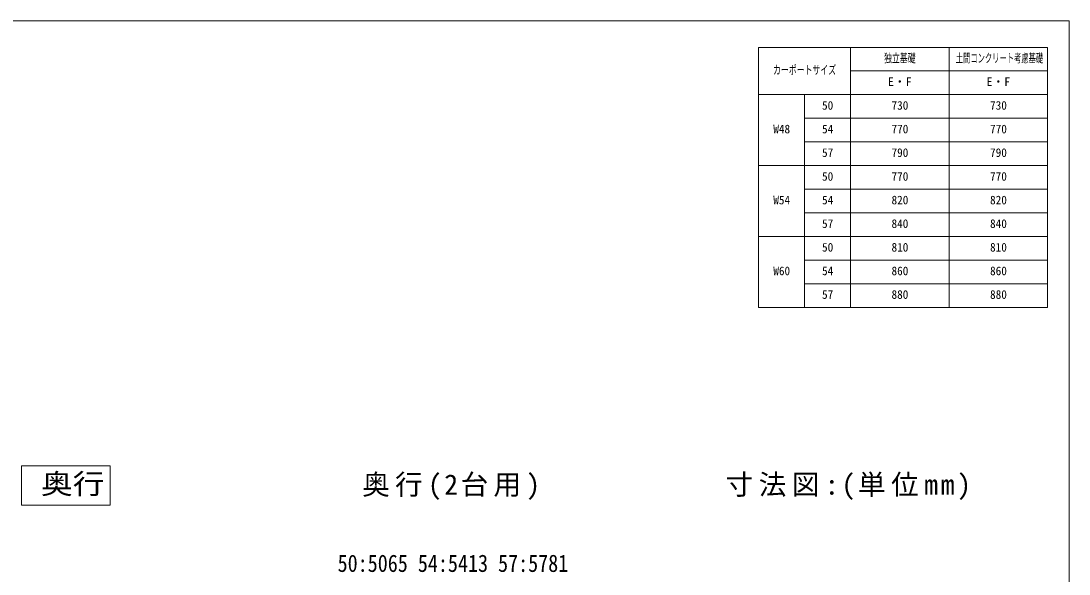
# Model space of a CAD drawing. Units: millimetres, scale not verified. Extents: x -8385 to 8479, y -5853 to 5787.
# Drawn here: x 76 to 8055, y 1573 to 5787 of the extents above; entities that cross this region are included whole.
import ezdxf
from ezdxf.enums import TextEntityAlignment as Align

# ---------------------------------------------------------------- set-up
doc = ezdxf.new("R2010")
doc.units = ezdxf.units.MM
doc.header["$LTSCALE"] = 30
for name, color, linetype, lineweight in [('0-6_ELV2', 4, 'Continuous', 9), ('1-0_DET2', 7, 'Continuous', 9), ('F-0', 7, 'Continuous', 9)]:
    doc.layers.add(name, color=color, linetype=linetype, lineweight=lineweight)
doc.styles.add('ＭＳ ゴシック', font='')
doc.styles.get('ＭＳ ゴシック').set_extended_font_data('MS Gothic')

msp = doc.modelspace()

# ---------------------------------------------------------------- linework, layer by layer
at = {"layer": '0-6_ELV2', "color": 3}
msp.add_lwpolyline([(80.38, 2397.58), (756.79, 2397.58), (756.79, 2098.07), (80.38, 2098.07)], close=True, dxfattribs=at)
at = {"layer": '1-0_DET2'}
for p, q in [((5691.42, 5586.17), (7891.42, 5586.17)), ((5691.42, 5586.17), (5691.42, 3605.17)), ((6391.42, 5586.17), (6391.42, 3605.17)), ((7141.42, 5586.17), (7141.42, 3605.17)), ((7891.42, 5586.17), (7891.42, 3605.17)), ((6391.42, 5406.17), (7891.42, 5406.17)), ((5691.42, 5226.17), (7891.42, 5226.17)), ((6041.42, 3605.17), (6041.42, 5226.17)), ((6041.42, 5046.17), (7891.42, 5046.17)), ((6041.42, 4866.17), (7891.42, 4866.17)), ((5691.42, 4686.17), (7891.42, 4686.17)), ((6041.42, 4505.17), (7891.42, 4505.17)), ((6041.42, 4325.17), (7891.42, 4325.17)), ((5691.42, 4145.17), (7891.42, 4145.17)), ((6041.42, 3965.17), (7891.42, 3965.17)), ((6041.42, 3785.17), (7891.42, 3785.17)), ((5691.42, 3605.17), (7891.42, 3605.17))]:
    msp.add_line(p, q, dxfattribs=at)
at = {"layer": 'F-0', "color": 5}
for p, q in [((-8385.45, 5787.34), (8054.55, 5787.34)), ((8054.55, 5787.34), (8054.55, -5852.66))]:
    msp.add_line(p, q, dxfattribs=at)

# ---------------------------------------------------------------- texts
at = {"layer": '0-6_ELV2', "color": 2, "style": 'ＭＳ ゴシック', "width": 1.15}
msp.add_text('奥行', height=154, dxfattribs=at).set_placement((228.87, 2137.19), align=Align.BOTTOM_LEFT)
at = {"layer": '0-6_ELV2', "color": 7, "style": 'ＭＳ ゴシック', "width": 0.85}
msp.add_text('50:5065 54:5413 57:5781', height=132, dxfattribs=at).set_placement((2486.99, 1549.79), align=Align.BOTTOM_LEFT)
at = {"layer": '0-6_ELV2', "color": 2, "char_height": 154, "attachment_point": 7, "style": 'ＭＳ ゴシック'}
for s, insert in [('\\T1.19;奥行(2台用)', (2674.27, 2137.19)), ('\\T1.2;寸法図:(単位mm)', (5440.32, 2137.19))]:
    msp.add_mtext(s, dxfattribs=dict(at, insert=insert))
at = {"layer": '1-0_DET2', "style": 'ＭＳ ゴシック'}
for s, width, p in [('独立基礎', 0.65, (6646.42, 5451.17)), ('土間コンクリート考慮基礎', 0.6, (7192.42, 5451.17)), ('カーポートサイズ', 0.65, (5801.42, 5361.17)), ('50', 0.95, (6174.42, 5091.17)), ('730', 0.95, (6703.42, 5091.17)), ('730', 0.95, (7453.42, 5091.17)), ('W48', 0.95, (5803.42, 4911.17)), ('54', 0.95, (6174.42, 4911.17)), ('770', 0.95, (6703.42, 4911.17)), ('770', 0.95, (7453.42, 4911.17)), ('57', 0.95, (6174.42, 4731.17)), ('790', 0.95, (6703.42, 4731.17)), ('790', 0.95, (7453.42, 4731.17)), ('50', 0.95, (6174.42, 4550.17)), ('770', 0.95, (6703.42, 4550.17)), ('770', 0.95, (7453.42, 4550.17)), ('W54', 0.95, (5803.42, 4370.17)), ('54', 0.95, (6174.42, 4370.17)), ('820', 0.95, (6703.42, 4370.17)), ('820', 0.95, (7453.42, 4370.17)), ('57', 0.95, (6174.42, 4190.17)), ('840', 0.95, (6703.42, 4190.17)), ('840', 0.95, (7453.42, 4190.17)), ('50', 0.95, (6174.42, 4010.17)), ('810', 0.95, (6703.42, 4010.17)), ('810', 0.95, (7453.42, 4010.17)), ('W60', 0.95, (5803.42, 3830.17)), ('54', 0.95, (6174.42, 3830.17)), ('860', 0.95, (6703.42, 3830.17)), ('860', 0.95, (7453.42, 3830.17)), ('57', 0.95, (6174.42, 3650.17)), ('880', 0.95, (6703.42, 3650.17)), ('880', 0.95, (7453.42, 3650.17))]:
    msp.add_text(s, height=65.98, dxfattribs=dict(at, width=width)).set_placement(p, align=Align.BOTTOM_LEFT)
for p in [(6676.42, 5271.17), (7426.42, 5271.17)]:
    msp.add_text('E・F', height=65.98, dxfattribs=at).set_placement(p, align=Align.BOTTOM_LEFT)

doc.saveas('drawing.dxf')
